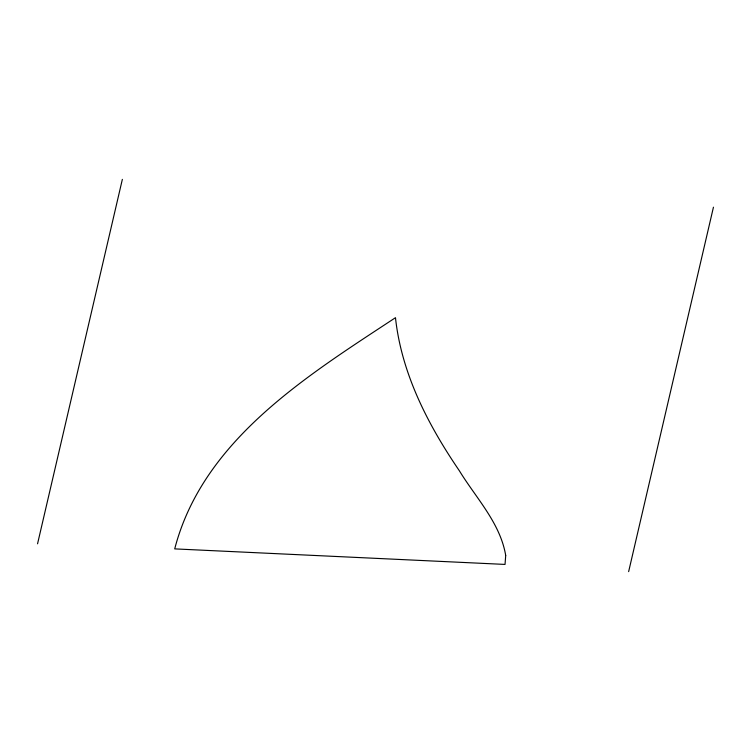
<?xml version="1.0" encoding="UTF-8"?>
<svg xmlns="http://www.w3.org/2000/svg" width="751" height="751" viewBox="0 0 751 751"><rect width="100%" height="100%" fill="white"/><g stroke="black" fill="none" stroke-linecap="round" stroke-linejoin="round"><path stroke-width="1.13" d="M37.55 543.818L122.357 179.367M628.643 571.633L713.45 207.182M505.705 555.468L505.029 564.423L174.711 548.887C202.967 439.776 307.403 375.725 395.477 317.692C401.532 373.716 428.051 424.869 459.387 470.802C476.031 498.054 500.25 522.978 505.705 555.468"/></g></svg>
